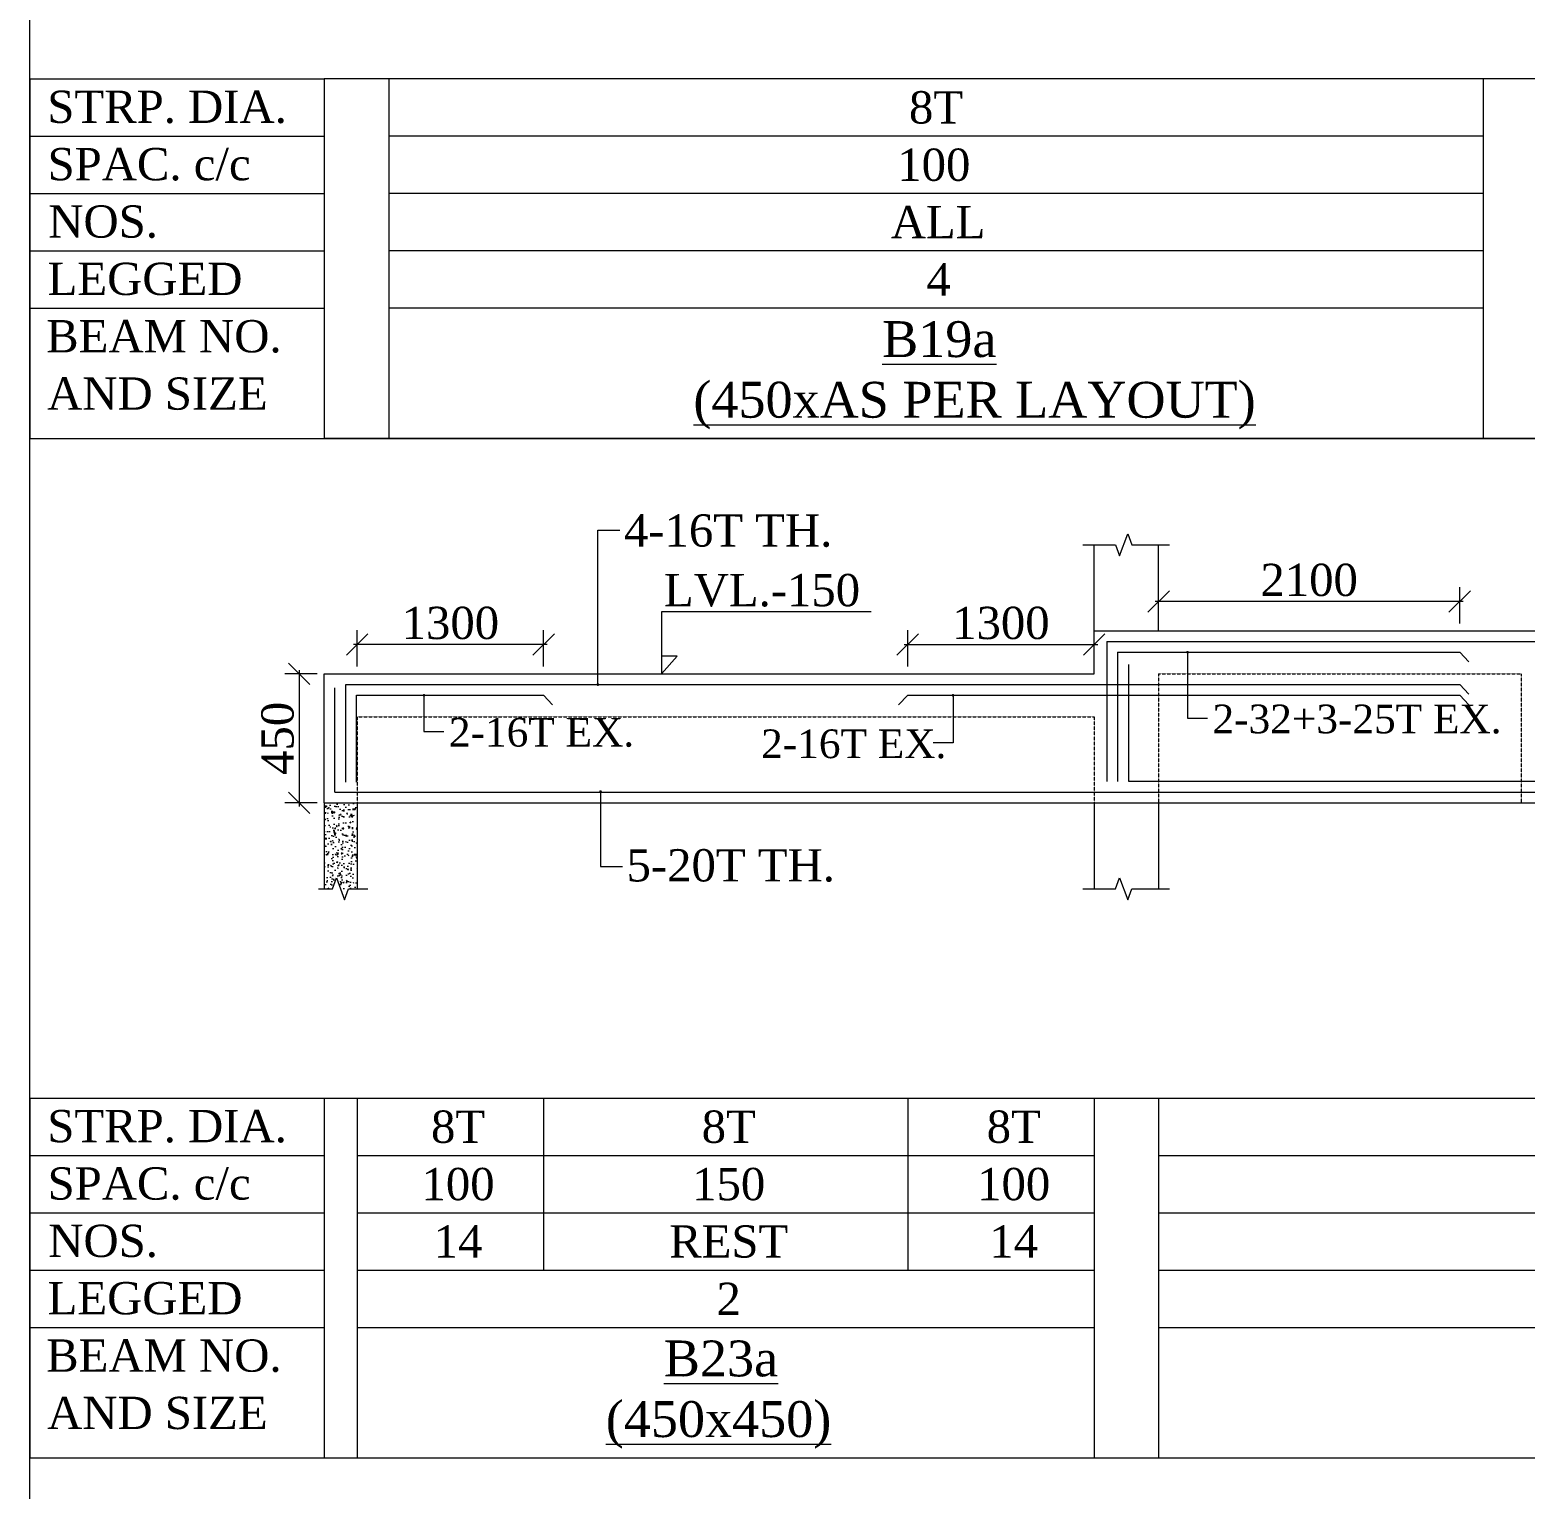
# Model space of a CAD drawing. Header units: millimetres. Extents: x 9781889 to 10654170, y -7832723 to -7608561.
# Drawn here: x 9972113 to 9982542, y -7780568 to -7770393 of the extents above; entities that cross this region are included whole.
import ezdxf
from ezdxf.enums import TextEntityAlignment as Align

# ---------------------------------------------------------------- set-up
doc = ezdxf.new("R2010")
doc.units = ezdxf.units.MM
doc.header["$LTSCALE"] = 10
doc.header["$PDMODE"] = 3
doc.linetypes.add('HIDDEN', pattern=[0.375, 0.25, -0.125])
for name, color, linetype, lineweight in [('LVL', 3, 'Continuous', 0), ('S-CUT OUT LINE', 9, 'Continuous', 0), ('S-DIM L.S.', 7, 'Continuous', 0), ('S-HATCH', 8, 'Continuous', 0), ('S-L.S.SECTION', 5, 'Continuous', 0), ('S-L.S.SLAB LINE', 252, 'HIDDEN', 0), ('S-L.S.STEEL', 1, 'Continuous', 9), ('S-SECTION MARK', 7, 'Continuous', 0), ('S-SHEET', 251, 'Continuous', 0), ('S-TEXT', 7, 'Continuous', 0), ('S-TEXT L.S. BEAM NO.', 30, 'Continuous', 0), ('S-TEXT. L.S.', 7, 'Continuous', 0)]:
    doc.layers.add(name, color=color, linetype=linetype, lineweight=lineweight)
doc.styles.add('135', font='arial.ttf', dxfattribs={"width": 0.8, "height": 135})
doc.styles.get("Standard").update_dxf_attribs({"font": 'arial.ttf'})
doc.styles.add('TEXT', font='times.ttf')
doc.dimstyles.new('75', dxfattribs={"dimtxt": 135, "dimasz": 90, "dimexe": 0.1, "dimexo": 0.03, "dimgap": 0.09, "dimtad": 1, "dimdec": 0, "dimzin": 0, "dimdsep": 46, "dimtxsty": '135', "dimblk": 'ARCHTICK', "dimcen": 0.09, "dimclrd": 256, "dimclre": 256, "dimclrt": 256, "dimadec": 0, "dimazin": 0, "dimtfac": 1, "dimtdec": 0, "dimtofl": 0, "dimtmove": 1, "dimatfit": 3, "dimldrblk": 'DOTSMALL', "dimfxl": 1, "dimtolj": 1, "dimtzin": 0, "dimlwd": -1, "dimlwe": -1, "dimarcsym": 0})
doc.dimstyles.new('SETU_1', dxfattribs={"dimtxt": 200, "dimasz": 150, "dimexe": 100, "dimexo": 50, "dimgap": 35, "dimtad": 1, "dimdec": 0, "dimzin": 0, "dimdsep": 46, "dimtxsty": 'Standard', "dimblk": 'OBLIQUE', "dimcen": 150, "dimdle": 25, "dimclrd": 256, "dimclre": 7, "dimclrt": 256, "dimadec": 0, "dimazin": 0, "dimtfac": 1, "dimtdec": 0, "dimtofl": 0, "dimtmove": 1, "dimatfit": 3, "dimfxl": 1, "dimtolj": 1, "dimtzin": 0, "dimlwd": -1, "dimlwe": 5, "dimarcsym": 1})

# ---------------------------------------------------------------- blocks, each defined once
blk = doc.blocks.new('_ArchTick')
at = {"color": 0, "linetype": 'ByBlock', "const_width": 0.15}
blk.add_lwpolyline([(-0.5, -0.5), (0.5, 0.5)], dxfattribs=at)
blk = doc.blocks.new('_Oblique')
at = {"color": 0, "linetype": 'ByBlock', "lineweight": -2}
blk.add_line((-0.5, -0.5), (0.5, 0.5), dxfattribs=at)
blk = doc.blocks.new('*D38')
at = {"layer": 'Defpoints', "color": 0, "transparency": 16777216}
for p in [(9974396.111992221, -7774678.938054937), (9974396.111992221, -7774882.741678032, 0.0148120577035693), (9975696.111992221, -7774882.741678032, 0.0148120577035693)]:
    blk.add_point(p, dxfattribs=at)
at = {"layer": 'S-DIM L.S.', "color": 7, "lineweight": 5, "transparency": 16777216}
for p, q in [((9974396.111992221, -7774832.741678032), (9974396.111992221, -7774578.938054937)), ((9975696.111992221, -7774832.741678032), (9975696.111992221, -7774578.938054937))]:
    blk.add_line(p, q, dxfattribs=at)
at = {"layer": 'S-DIM L.S.', "transparency": 16777216}
blk.add_line((9975721.111992221, -7774678.938054937), (9974371.111992221, -7774678.938054937), dxfattribs=at)
at = {"layer": 'S-DIM L.S.', "transparency": 16777216, "xscale": 150, "yscale": 150, "zscale": 150, "rotation": 180}
blk.add_blockref('_Oblique', (9974396.111992221, -7774678.938054937), dxfattribs=at)
at = {"layer": 'S-DIM L.S.', "transparency": 16777216, "xscale": 150, "yscale": 150, "zscale": 150}
blk.add_blockref('_Oblique', (9975696.111992221, -7774678.938054937), dxfattribs=at)
at = {"layer": 'S-DIM L.S.', "transparency": 16777216, "insert": (9975046.111992221, -7774529.491407497), "char_height": 225, "attachment_point": 5, "style": 'TEXT'}
blk.add_mtext('\\A1;1300', dxfattribs=at)
blk = doc.blocks.new('*D39')
at = {"layer": 'Defpoints', "color": 0, "transparency": 16777216}
for p in [(9974166.11199129, -7774882.741676173), (9973990.962026322, -7775782.741679153), (9974166.111992221, -7775782.741679153)]:
    blk.add_point(p, dxfattribs=at)
at = {"layer": 'S-DIM L.S.', "transparency": 16777216}
blk.add_line((9973990.962026322, -7774857.741676173), (9973990.962026322, -7775807.741679153), dxfattribs=at)
at = {"layer": 'S-DIM L.S.', "color": 7, "lineweight": 5, "transparency": 16777216}
for p, q in [((9974116.11199129, -7774882.741676173), (9973890.962026322, -7774882.741676173)), ((9974116.111992221, -7775782.741679153), (9973890.962026322, -7775782.741679153))]:
    blk.add_line(p, q, dxfattribs=at)
at = {"layer": 'S-DIM L.S.', "transparency": 16777216, "xscale": 150, "yscale": 150, "zscale": 150}
for p, rotation in [((9973990.962026322, -7774882.741676173), 90), ((9973990.962026322, -7775782.741679153), 270)]:
    blk.add_blockref('_Oblique', p, dxfattribs=dict(at, rotation=rotation))
at = {"layer": 'S-DIM L.S.', "transparency": 16777216, "insert": (9973841.515378878, -7775332.741677664), "char_height": 225, "attachment_point": 5, "rotation": 90, "style": 'TEXT'}
blk.add_mtext('\\A1;450', dxfattribs=at)
blk = doc.blocks.new('*D41')
at = {"layer": 'Defpoints', "color": 0, "transparency": 16777216}
for p in [(9979986.157985298, -7774378.938054937), (9979986.157985298, -7774582.741678032, 0.0148120577035693), (9982086.157985298, -7774582.741678032, 0.0148120577035693)]:
    blk.add_point(p, dxfattribs=at)
at = {"layer": 'S-DIM L.S.', "color": 7, "lineweight": 5, "transparency": 16777216}
for p, q in [((9979986.157985298, -7774532.741678032), (9979986.157985298, -7774278.938054937)), ((9982086.157985298, -7774532.741678032), (9982086.157985298, -7774278.938054937))]:
    blk.add_line(p, q, dxfattribs=at)
at = {"layer": 'S-DIM L.S.', "transparency": 16777216}
blk.add_line((9982111.157985298, -7774378.938054937), (9979961.157985298, -7774378.938054937), dxfattribs=at)
at = {"layer": 'S-DIM L.S.', "transparency": 16777216, "xscale": 150, "yscale": 150, "zscale": 150, "rotation": 180}
blk.add_blockref('_Oblique', (9979986.157985298, -7774378.938054937), dxfattribs=at)
at = {"layer": 'S-DIM L.S.', "transparency": 16777216, "xscale": 150, "yscale": 150, "zscale": 150}
blk.add_blockref('_Oblique', (9982086.157985298, -7774378.938054937), dxfattribs=at)
at = {"layer": 'S-DIM L.S.', "transparency": 16777216, "insert": (9981036.157985298, -7774229.491407497), "char_height": 225, "attachment_point": 5, "style": 'TEXT'}
blk.add_mtext('\\A1;2100', dxfattribs=at)
blk = doc.blocks.new('*D42')
at = {"layer": 'Defpoints', "color": 0, "transparency": 16777216}
for p in [(9979536.107120527, -7774678.938054937), (9978236.107120527, -7774882.741678032, 0.0148120577035693), (9979536.107120527, -7774882.741678032, 0.0148120577035693)]:
    blk.add_point(p, dxfattribs=at)
at = {"layer": 'S-DIM L.S.', "color": 7, "lineweight": 5, "transparency": 16777216}
for p, q in [((9978236.107120527, -7774832.741678032), (9978236.107120527, -7774578.938054937)), ((9979536.107120527, -7774832.741678032), (9979536.107120527, -7774578.938054937))]:
    blk.add_line(p, q, dxfattribs=at)
at = {"layer": 'S-DIM L.S.', "transparency": 16777216}
blk.add_line((9978211.107120527, -7774678.938054937), (9979561.107120527, -7774678.938054937), dxfattribs=at)
at = {"layer": 'S-DIM L.S.', "transparency": 16777216, "xscale": 150, "yscale": 150, "zscale": 150, "rotation": 180}
blk.add_blockref('_Oblique', (9978236.107120527, -7774678.938054937), dxfattribs=at)
at = {"layer": 'S-DIM L.S.', "transparency": 16777216, "xscale": 150, "yscale": 150, "zscale": 150}
blk.add_blockref('_Oblique', (9979536.107120527, -7774678.938054937), dxfattribs=at)
at = {"layer": 'S-DIM L.S.', "transparency": 16777216, "insert": (9978886.107120527, -7774529.491407497), "char_height": 225, "attachment_point": 5, "style": 'TEXT'}
blk.add_mtext('\\A1;1300', dxfattribs=at)

msp = doc.modelspace()

# ---------------------------------------------------------------- hatches: boundary and pattern name
at = {"layer": 'S-HATCH'}
h = msp.add_hatch(dxfattribs=at)
h.set_pattern_fill('AR-CONC', color=256, scale=0.5)
h.set_pattern_definition([(49.99999999999999, (180437.8358261622, -47165.60995191801), (91.092334498002, -7.969542769451543), [9.525, -104.775]), (355, (180437.8358261622, -47165.60995191801), (-17.62171071248467, 95.52842261951757), [7.62, -83.820292085]), (100.4514447, (180445.4268296622, -47166.2740786681), (73.47062354517664, 87.55887595609755), [8.095004399999997, -89.04512229999997]), (46.18420000000001, (180437.8358261622, -47140.20995191764), (135.539520446065, -21.02116396636357), [14.2875, -157.1625]), (96.63555760999992, (180449.1307761613, -47141.96170191839), (118.7020670257515, 123.7130622988608), [12.14251157, -133.56780408]), (351.1841511700001, (180437.8358261622, -47140.20995191764), (118.7020670324885, 123.7130622927663), [11.429983535, -125.72986596]), (21, (180450.5358261615, -47146.5599519182), (75.80719563456624, -51.1325990935438), [9.525, -104.775]), (326.0000000000001, (180450.5358261615, -47146.5599519182), (30.90101417382354, 92.09398306115963), [7.62, -83.82]), (71.45144499999999, (180456.8530924618, -47150.82100186776), (106.7082096393581, 40.96138444295262), [8.0950044, -89.04496879999999]), (37.50000000000001, (180437.8358261622, -47165.60995191801), (1.544301625295908, 42.27751943657655), [0, -82.804, 0, -85.09, 0, -84.1375]), (7.499999999999999, (180437.8358261622, -47165.60995191801), (33.40983125515287, 50.09028740905975), [0, -48.514, 0, -80.899, 0, -32.0675]), (327.5, (180409.5148261618, -47165.60995191801), (67.7952975834357, -2.864371996336722), [0, -31.75, 0, -99.06, 0, -131.445]), (317.5, (180396.8148261625, -47165.60995191801), (74.06459069300902, 12.71324551666651), [0, -41.275, 0, -65.786, 0, -93.345])])
h.paths.add_polyline_path([(9974396.111992218, -7776382.741680647), (9974280.331206238, -7776382.741680647), (9974252.360900594, -7776305.893898289), (9974224.390595881, -7776382.741680647), (9974166.111992218, -7776382.741680647), (9974166.111992218, -7775782.74168102), (9974396.111992218, -7775782.74168102)])

# ---------------------------------------------------------------- linework, layer by layer
at = {"layer": 'LVL', "linetype": 'Continuous', "elevation": 0.001357412139257313}
msp.add_lwpolyline([(9977980.627895867, -7774450.159114144), (9976519.727920301, -7774450.159114144), (9976519.727920301, -7774882.741678032), (9976627.86744773, -7774760.658496793), (9976519.727920301, -7774760.658496793)], dxfattribs=at)
at = {"layer": 'S-CUT OUT LINE', "color": 5, "elevation": 0.001497685608461423}
for points in [[(9979457.870242843, -7773982.741678405), (9979686.488234174, -7773982.741678405), (9979714.458538886, -7774059.589460763), (9979770.399150174, -7773905.893896046), (9979798.369455818, -7773982.741678405), (9980061.157985484, -7773982.741678405)], [(9979457.870242843, -7776382.741680647), (9979686.488234174, -7776382.741680647), (9979714.458538886, -7776305.893898289), (9979770.399150174, -7776459.589463006), (9979798.369455818, -7776382.741680647), (9980061.157985484, -7776382.741680647)]]:
    msp.add_lwpolyline(points, dxfattribs=at)
at = {"layer": 'S-CUT OUT LINE', "color": 1, "elevation": 0.001481205770356898}
msp.add_lwpolyline([(9974126.7176654, -7776382.741680647), (9974224.390595881, -7776382.741680647), (9974252.360900594, -7776305.893898289), (9974308.301511882, -7776459.589463006), (9974336.271817526, -7776382.741680647), (9974471.111992404, -7776382.741680647)], dxfattribs=at)
at = {"layer": 'S-L.S.SECTION'}
for p, q in [((9979536.157986276, -7774882.741678034, 0.00134491310825478), (9979536.157986276, -7773982.741678405, 0.001384565783050423)), ((9979986.157985298, -7774582.741678032, 0.001384565899465323), (9979986.157985298, -7773982.741678405, 0.001384565783050023)), ((9979536.157986276, -7774582.741678032, 0.0013449131082548), (9997266.157985343, -7774582.741678032, 0.001271446190469223)), ((9974166.111992218, -7774882.741676169, 0.001485209964237566), (9979536.157986276, -7774882.741678032, 0.0013449131082548)), ((9974166.111992214, -7775782.741677287, 0.001484995573046289), (9974166.111992214, -7774882.741676169, 0.001484995573046289)), ((9974166.111992214, -7775782.741677287, 0.001484995573046289), (9974166.111992214, -7774882.741676169, 0.001484995573046289)), ((9974166.111992218, -7775782.741677287, 0.001485209964237566), (9997266.157985343, -7775782.74167915, 0.001271446190469223)), ((9979536.157986276, -7775782.74168102, 0.001384565899465723), (9979536.157986276, -7776382.741680647, 0.001384565783050423)), ((9979986.157985298, -7775782.74168102, 0.001384565899465323), (9979986.157985298, -7776382.741680647, 0.001384565783050023))]:
    msp.add_line(p, q, dxfattribs=at)
at = {"layer": 'S-L.S.SECTION', "color": 1}
for p, q in [((9974166.111992218, -7775782.74168102, 0.001481205770356898), (9974166.111992218, -7776382.741680647, 0.001481205653941598)), ((9974396.111992218, -7775782.74168102, 0.001481205770356898), (9974396.111992218, -7776382.741680647, 0.001481205653941598))]:
    msp.add_line(p, q, dxfattribs=at)
at = {"layer": 'S-L.S.SLAB LINE', "ltscale": 0.3}
for p, q in [((9979986.20885017, -7774882.741683621, 0.001310309498742755), (9979986.20885017, -7775782.741684739, 0.001310309498742755)), ((9979986.20885017, -7774882.741683621, 0.001310309498742755), (9982515.062719543, -7774882.741683621, 0.001385920899634039)), ((9982515.062719544, -7774882.741683621, 0.0002324808480662463), (9982515.062719544, -7775782.741684739, 0.0002324808480662463)), ((9974396.111992221, -7775182.741678031, 0.001335755802883185), (9979536.157985345, -7775182.741678032, 0.001418853395261046)), ((9974396.111992223, -7775182.741678032, 0.001364296258671408), (9974396.111992221, -7775782.74167915, 0.001364296258671408)), ((9974396.111992216, -7775182.741678032, 0.001366211660791718), (9974396.111992216, -7775782.74167915, 0.001366211660791718)), ((9974396.111992218, -7775182.741678032, 0.001368086061360798), (9974396.111992218, -7775782.74167915, 0.001368086061360798)), ((9979536.157985345, -7775182.741678032, 0.001384565899465308), (9979536.157985345, -7775782.74167915, 0.001384565899465308))]:
    msp.add_line(p, q, dxfattribs=at)
at = {"layer": 'S-L.S.STEEL'}
for p, q in [((9979624.5175801, -7774657.74167915, 0.001339963491915293), (9997191.157985156, -7774657.74167915, 0.001271842568496223)), ((9979624.5175801, -7774657.741679151, 0.0013399634919153), (9979624.5175801, -7775634.540371368, 0.0013399634919153)), ((9979699.517580098, -7774732.741679293, 0.0013399634919153), (9979699.5175801, -7775634.540371368, 0.0013399634919153)), ((9974241.111992214, -7775707.741679894, 0.001484995573046289), (9974241.111992214, -7774980.739348887, 0.001484995573046289)), ((9974316.111992214, -7775637.648822219, 0.001484995573046289), (9974316.111992214, -7774957.741679152, 0.001484995573046289)), ((9974391.111992214, -7775637.648822219, 0.001484995573046289), (9974391.111992214, -7775032.7416788, 0.001484995573046289)), ((9978236.107120527, -7775032.741680267, 0.001512056443920087), (9978172.914225845, -7775099.593834477, -0.0004452976276921128)), ((9974241.111992214, -7775707.741679894, 0.001363135914846273), (9997116.15798497, -7775707.741679895, 0.001272370875588423))]:
    msp.add_line(p, q, dxfattribs=at)
at = {"layer": 'S-L.S.STEEL', "elevation": -0.01342749186231168}
msp.add_lwpolyline([(9988667.138581568, -7774926.331316958), (9988667.138581568, -7775632.7416788), (9979777.902036527, -7775632.741684313), (9979777.902036527, -7774816.762873111)], dxfattribs=at)
at = {"layer": 'S-L.S.STEEL'}
for points in [[(9979699.517580098, -7774732.741679292, 0.001433548008324527), (9982086.157985298, -7774732.741680267, 0.001448866440732723), (9982149.35087998, -7774799.593834477, -0.0005084876308794771)], [(9974316.111992214, -7774957.741679152, 0.001362825401090416), (9982086.157985298, -7774957.74167916, 0.001341848400847681), (9982149.35087998, -7775024.59383337, -0.0006155056707639393)], [(9974391.111992214, -7775032.7416788, 0.001355816104349193), (9975696.111992221, -7775032.741680267, 0.001428596799938808), (9975759.304886904, -7775099.593834477, -0.0005287572716733918)], [(9978236.107120527, -7775032.741678405, 0.001419594578357387), (9982086.157985298, -7775032.741679044, 0.001429478839983993), (9982149.35087998, -7775099.593833254, -0.0005278752316282065)]]:
    msp.add_polyline3d(points, dxfattribs=at)
at = {"layer": 'S-SHEET'}
for p, q in [((9972112.988966994, -7770733.072471171, 0.0014812057703569), (9974166.111992218, -7770733.072471171, 0.0014812057703569)), ((9972112.988966994, -7770733.073227405), (9972112.988966994, -7773242.36001104)), ((9996152.020050801, -7770733.072333335, 0.002866949599289551), (9974166.111992218, -7770733.072471171, 0.0013962473856561)), ((9974166.111992218, -7770733.072471171, 0.001408134824950071), (9974166.111992218, -7773242.359873204, 0.001408134824950071)), ((9974616.111992218, -7770733.072471171, 0.001408134824950071), (9974616.111992218, -7773242.359873204, 0.001408134824950071)), ((9982251.126532314, -7770733.072471171, 0.001408134824950071), (9982251.126532314, -7773242.359873204, 0.001408134824950071)), ((9972112.988966994, -7771133.072469682, 0.0014812057703569), (9974166.111992218, -7771133.072469682, 0.0014812057703569)), ((9982251.126532314, -7771133.072469681, 0.001351594715421801), (9974616.111992218, -7771133.072469681, 0.001341264655372823)), ((9972112.988966994, -7771533.072470053, 0.0014812057703569), (9974166.111992218, -7771533.072470053, 0.0014812057703569)), ((9982251.126532314, -7771533.072470053, 0.001351594715421801), (9974616.111992218, -7771533.072470053, 0.001341264655372823)), ((9972112.988966994, -7771933.072470427, 0.0014812057703569), (9974166.111992218, -7771933.072470427, 0.0014812057703569)), ((9982251.126532314, -7771933.072470426, 0.001351594715421801), (9974616.111992218, -7771933.072470426, 0.001341264655372823)), ((9972112.988966994, -7772333.072470798, 0.0014812057703569), (9974166.111992218, -7772333.072470798, 0.0014812057703569)), ((9982251.126532314, -7772333.072470798, 0.001351594715421801), (9974616.111992218, -7772333.072470798, 0.001341264655372823)), ((9972112.988966994, -7773242.359873204, 0.0014812057703569), (9974166.111992218, -7773242.359873204, 0.0014812057703569)), ((9972112.988966994, -7773242.36001104), (10023447.14555586, -7773242.36001104)), ((9996152.020050801, -7773242.359735369, 0.002951907983990351), (9974166.111992218, -7773242.359873204, 0.0014812057703569)), ((9972112.988966994, -7777840.954023371, 0.001481205770356898), (9974166.111992218, -7777840.954023371, 0.001481205770356898)), ((9972112.988966994, -7777840.954779605), (9972112.988966994, -7780350.241563241)), ((9974166.111992218, -7777840.954023371, 0.001481205770356898), (9974166.111992218, -7780350.241425405, 0.001481205770356898)), ((9974166.111992218, -7777840.954023371, 0.001481205770356898), (9997266.157985343, -7777840.954025234, 0.001372678460171352)), ((9974396.111992221, -7777840.954025234, 0.001364296258671408), (9974396.111992221, -7780350.241427268, 0.001364296258671408)), ((9975696.111992221, -7777840.954025234, 0.001428596799938808), (9975696.111992221, -7779040.954024489, 0.001428596799938808)), ((9978236.107122287, -7777840.954025234, 0.001512056498449021), (9978236.107122287, -7779040.954024489, 0.001512056498449021)), ((9979536.157985345, -7777840.954025234, 0.001384565899465323), (9979536.157985345, -7780350.241427268, 0.001384565899465323)), ((9979986.157985345, -7777840.954025234, 0.001384565899465323), (9979986.157985345, -7780350.241427268, 0.001384565899465323)), ((9972112.988966994, -7778240.954021882, 0.001481205770356898), (9974166.111992218, -7778240.954021882, 0.001481205770356898)), ((9974396.111992221, -7778240.954023744, 0.001364296258671408), (9979536.157985345, -7778240.954023744, 0.001343763425148823)), ((9979986.157985345, -7778240.954023744, 0.00133842976812591), (9988281.157985343, -7778240.954023744, 0.001328580175986193)), ((9972112.988966994, -7778640.954022254, 0.001481205770356898), (9974166.111992218, -7778640.954022254, 0.001481205770356898)), ((9974396.111992221, -7778640.954024117, 0.001364296258671408), (9979536.157985345, -7778640.954024117, 0.001343763425148823)), ((9979986.157985345, -7778640.954024117, 0.00133842976812591), (9988281.157985343, -7778640.954024117, 0.001328580175986193)), ((9972112.988966994, -7779040.954022627, 0.001481205770356898), (9974166.111992218, -7779040.954022627, 0.001481205770356898)), ((9974396.111992221, -7779040.954024489, 0.001364296258671408), (9979536.157985345, -7779040.954024489, 0.001343763425148823)), ((9979986.157985345, -7779040.954024489, 0.00133842976812591), (9988281.157985343, -7779040.954024489, 0.001328580175986193)), ((9972112.988966994, -7779440.954022999, 0.001481205770356898), (9974166.111992218, -7779440.954022999, 0.001481205770356898)), ((9974396.111992221, -7779440.954024862, 0.001364296258671408), (9979536.157985345, -7779440.954024862, 0.001343763425148823)), ((9979986.157985345, -7779440.954024862, 0.00133842976812591), (9988281.157985343, -7779440.954024862, 0.001328580175986193)), ((9972112.988966994, -7780350.241425405, 0.001481205770356898), (9974166.111992218, -7780350.241425405, 0.001481205770356898)), ((9972112.988966994, -7780350.241563241), (10023447.14555586, -7780350.241563241)), ((9974166.111992218, -7780350.241425405, 0.001566164155057699), (9997266.157985343, -7780350.241427268, 0.001457636844872152))]:
    msp.add_line(p, q, dxfattribs=at)
msp.add_lwpolyline([(9972112.988966994, -7760218.129693165), (10023447.14555586, -7760218.129693165), (10023447.14555586, -7801877.659525417), (9972112.988966994, -7801877.659525417)], close=True, dxfattribs=at)

# ---------------------------------------------------------------- texts
at = {"layer": 'LVL', "style": 'TEXT'}
msp.add_text('LVL.-150', height=225, dxfattribs=at).set_placement((9976535.498736218, -7774411.723267765, 0.006873563289046869))
at = {"layer": 'S-TEXT', "style": 'TEXT'}
for s, p in [('STRP. DIA.', (9973069.822420843, -7771041.129075289, 0.0014812057703569)), ('SPAC. c/c', (9972944.18435312, -7771441.12907566, 0.0014812057703569)), ('NOS.', (9972623.636408255, -7771841.129076033, 0.0014812057703569)), ('LEGGED', (9972916.282406554, -7772241.129074543, 0.0014812057703569)), ('BEAM NO.', (9973047.517116658, -7772641.129074916, 0.0014812057703569)), ('AND SIZE', (9973002.31163717, -7773041.129075289, 0.0014812057703569)), ('STRP. DIA.', (9973069.822420843, -7778149.01062749, 0.001481205770356898)), ('SPAC. c/c', (9972944.18435312, -7778549.010627861, 0.001481205770356898)), ('NOS.', (9972623.636408255, -7778949.010628234, 0.001481205770356898)), ('LEGGED', (9972916.282406554, -7779349.010626744, 0.001481205770356898)), ('BEAM NO.', (9973047.517116658, -7779749.010627117, 0.001481205770356898)), ('AND SIZE', (9973002.31163717, -7780149.01062749, 0.001481205770356898))]:
    msp.add_text(s, height=224.9999999994056, dxfattribs=at).set_placement(p, align=Align.CENTER)
at = {"layer": 'S-TEXT', "linetype": 'ByBlock', "style": 'TEXT'}
for s, p in [('8T', (9978433.63179677, -7770933.072470425, 0.001271997118979151)), ('100', (9978418.383058487, -7771333.072470797, 0.001271997118979151)), ('ALL', (9978448.069431953, -7771733.07247117, 0.001271997118979151)), ('4', (9978452.124947455, -7772133.07246968, 0.001416790275900351)), ('8T', (9975099.574686117, -7778040.954024489, 0.001219503101750208)), ('8T', (9976987.53484075, -7778040.954024489, 0.001275176601221897)), ('8T', (9978975.508692397, -7778040.954024489, 0.001239772742544123)), ('100', (9975099.574686117, -7778440.954024862, 0.001219503101750208)), ('150', (9976987.53484075, -7778440.954024862, 0.001275176601221897)), ('100', (9978975.508692397, -7778440.954024862, 0.001239772742544123)), ('14', (9975099.574686117, -7778840.954025234, 0.001219503101750208)), ('REST', (9976987.53484075, -7778840.954025234, 0.001275176601221897)), ('14', (9978975.508692397, -7778840.954025234, 0.001239772742544123)), ('2', (9976987.53484075, -7779240.954023744, 0.001419969758143097))]:
    msp.add_text(s, height=224.9999999994056, dxfattribs=at).set_placement(p, align=Align.MIDDLE_CENTER)
at = {"layer": 'S-TEXT L.S. BEAM NO.', "color": 140, "linetype": 'ByBlock', "style": 'TEXT'}
for s, p in [('%%UB19a', (9978057.834290018, -7772673.736447336, 0.00140911112788651)), ('%%U(450xAS PER LAYOUT)', (9976740.870430812, -7773096.71169367, 0.00140911112788651))]:
    msp.add_text(s, height=249.9999999993395, dxfattribs=at).set_placement(p)
at = {"layer": 'S-TEXT L.S. BEAM NO.', "color": 145, "linetype": 'ByBlock', "style": 'TEXT'}
for s, p in [('%%UB23a', (9976534.91695663, -7779781.6180014, 0.001385052849887297)), ('%%U(450x450)', (9976130.04734726, -7780204.593247733, 0.001385052849887297))]:
    msp.add_text(s, height=249.9999999993395, dxfattribs=at).set_placement(p)
at = {"layer": 'S-TEXT. L.S.', "style": 'TEXT'}
for s, height, p in [('4-16T TH.', 225, (9976256.717734082, -7773995.737458494, 0.006973787994661708)), ('2-16T EX.', 199.9999999994716, (9975035.776511572, -7775390.283734995, 0.004149326130436008)), ('2-32+3-25T EX.', 199.9999999994716, (9980362.033230772, -7775297.472136299, 0.004169595771229923)), ('2-16T EX.', 199.9999999994716, (9977213.588056933, -7775470.729550107, -0.01058755810732548)), ('5-20T TH.', 225, (9976275.059156625, -7776330.5915456, 0.006939436273067206))]:
    msp.add_text(s, height=height, dxfattribs=at).set_placement(p)

# ---------------------------------------------------------------- dimensions: what is measured, and where the dimension line sits
at = {"layer": 'S-DIM L.S.'}
for base, p1, p2, picture, middle in [((9979986.157985298, -7774378.938054937, -0.01342749180410398), (9982086.157985298, -7774582.741678032, 0.001384565899465323), (9979986.157985298, -7774582.741678032, 0.001384565899465323), '*D41', (9981036.157985298, -7774229.491407497, -0.01342749180410398)), ((9974396.111992221, -7774678.938054937, -0.01344776144489789), (9975696.111992221, -7774882.741678032, 0.001364296258671408), (9974396.111992221, -7774882.741678032, 0.001364296258671408), '*D38', (9975046.111992221, -7774529.491407497, -0.01344776144489789))]:
    dim = msp.add_linear_dim(base=base, p1=p1, p2=p2, dimstyle='SETU_1', override={"dimtxt": 225, "dimtxsty": 'TEXT'}, dxfattribs=at)
    dim.commit()
    dim.dimension.update_dxf_attribs({"geometry": picture, "text_midpoint": middle})
dim = msp.add_linear_dim(base=(9979536.107120527, -7774678.938054937, -0.01336430180091661), p1=(9978236.107120527, -7774882.741678032, 0.001447755902652687), p2=(9979536.107120527, -7774882.741678032, 0.001447755902652687), angle=180, dimstyle='SETU_1', override={"dimtxt": 225, "dimtxsty": 'TEXT'}, dxfattribs=at)
dim.commit()
dim.dimension.update_dxf_attribs({"geometry": '*D42', "text_midpoint": (9978886.107120527, -7774529.491407497, -0.01336430180091661)})
at = {"layer": 'S-DIM L.S.', "color": 7}
dim = msp.add_linear_dim(base=(9973990.962026322, -7775782.741679153, 0.001481205770356898), p1=(9974166.111991286, -7774882.741676169, 0.001481205770356898), p2=(9974166.111992218, -7775782.74167915, 0.001481205770356898), angle=90, dimstyle='SETU_1', override={"dimtxt": 225, "dimlfac": 0.5, "dimtxsty": 'TEXT'}, dxfattribs=at)
dim.commit()
dim.dimension.update_dxf_attribs({"geometry": '*D39', "text_midpoint": (9973841.515378878, -7775332.741677664, 0.001481205770356898)})

# ---------------------------------------------------------------- leaders
at = {"layer": 'S-SECTION MARK'}
for points in [[(9976075.05565886, -7774957.74167915, 0.001281067092452508), (9976075.05565886, -7773880.60586239, 0.001281067092452508), (9976227.612249596, -7773880.60586239, 0.001281067092452508)], [(9980188.006057896, -7774732.741678405, 0.001309392375449908), (9980188.006057896, -7775192.26257896, 0.001309392375449908), (9980327.346699804, -7775192.26257896, 0.001309392375449908)], [(9974861.749338694, -7775032.741678405, 0.001309392375449908), (9974861.749338694, -7775285.074177655, 0.001309392375449908), (9975001.089980602, -7775285.074177655, 0.001309392375449908)], [(9978552.318970283, -7775032.741676919, 0.001420720092246584), (9978552.318970283, -7775364.448205628, 0.001420720092246584), (9978412.978328375, -7775364.448205628, 0.001420720092246584)], [(9976093.397081403, -7775703.819865306, 0.001246715370857908), (9976093.397081403, -7776225.751980924, 0.001246715370857908), (9976245.953672139, -7776225.751980924, 0.001246715370857908)]]:
    msp.add_leader(points, dimstyle='75', override={"dimasz": 75}, dxfattribs=at)

doc.saveas('drawing.dxf')
